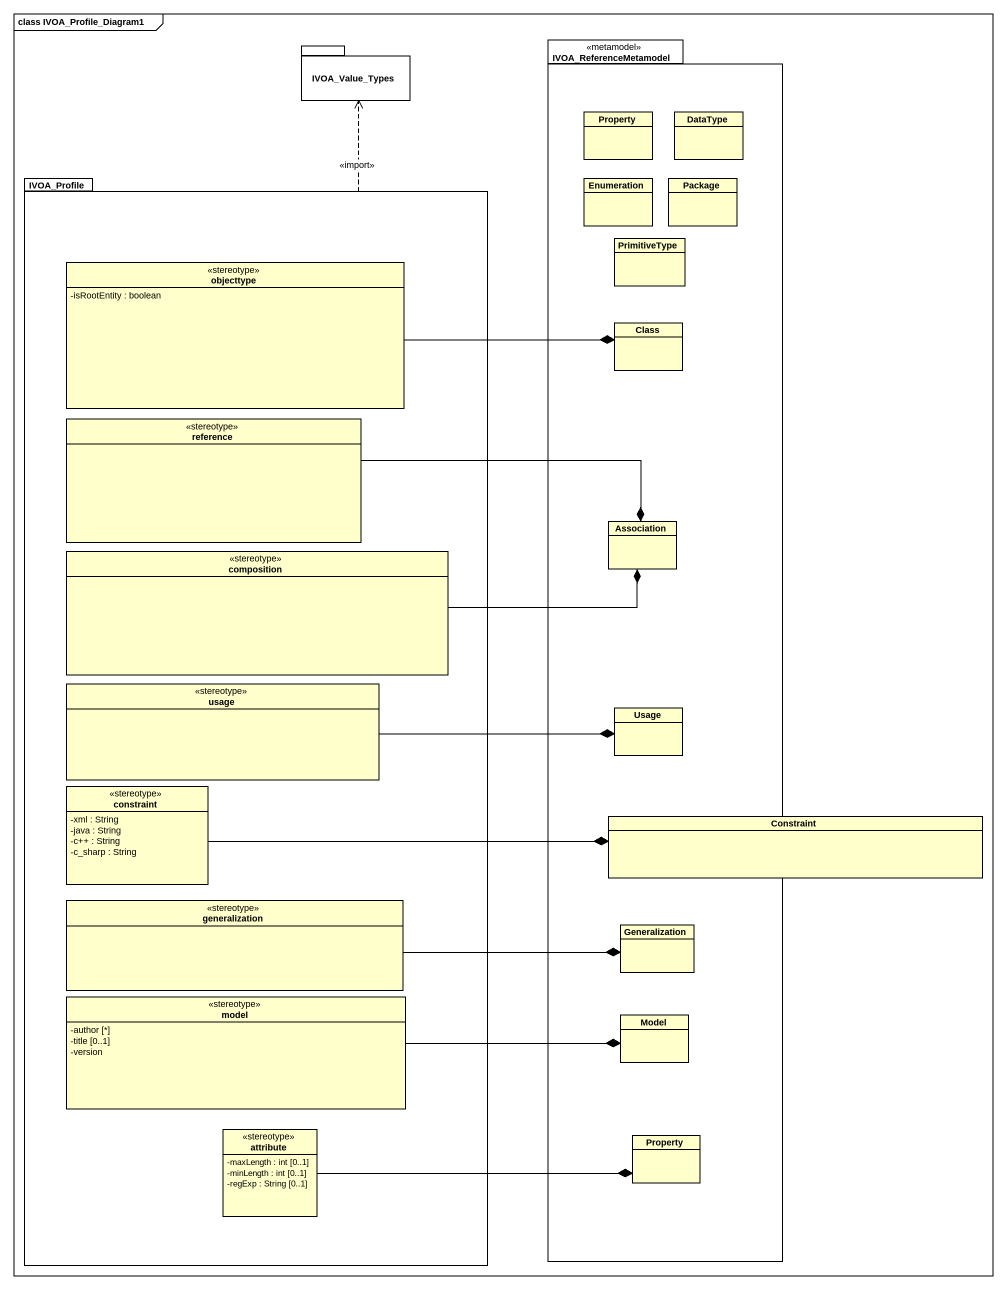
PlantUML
@startuml
mainframe class IVOA_Profile_Diagram1
hide circle
hide empty members
skinparam classAttributeIconSize 0
package IVOA_Value_Types {
}
package IVOA_ReferenceMetamodel <<metamodel>> {
  class Property
  class DataType
  class Enumeration
  class "Package" as Package_
  class PrimitiveType
  class "Class" as Class_
  class Association
  class Usage
  class Generalization
  class Model
  class "Property" as Property_2
}
package IVOA_Profile {
  class objecttype <<stereotype>> {
    -isRootEntity : boolean
  }
  class reference <<stereotype>>
  class composition <<stereotype>>
  class usage <<stereotype>>
  class constraint <<stereotype>> {
    -xml : String
    -java : String
    -c++ : String
    -c_sharp : String
  }
  class generalization <<stereotype>>
  class model <<stereotype>> {
    -author [*]
    -title [0..1]
    -version
  }
  class attribute <<stereotype>> {
    -maxLength : int [0..1]
    -minLength : int [0..1]
    -regExp : String [0..1]
  }
}
class Constraint
IVOA_Profile .up.> IVOA_Value_Types : <<import>>
objecttype -right-* Class_
reference -right-* Association
composition -right-* Association
usage -right-* Usage
constraint -right-* Constraint
generalization -right-* Generalization
model -right-* Model
attribute -right-* Property_2
@enduml
